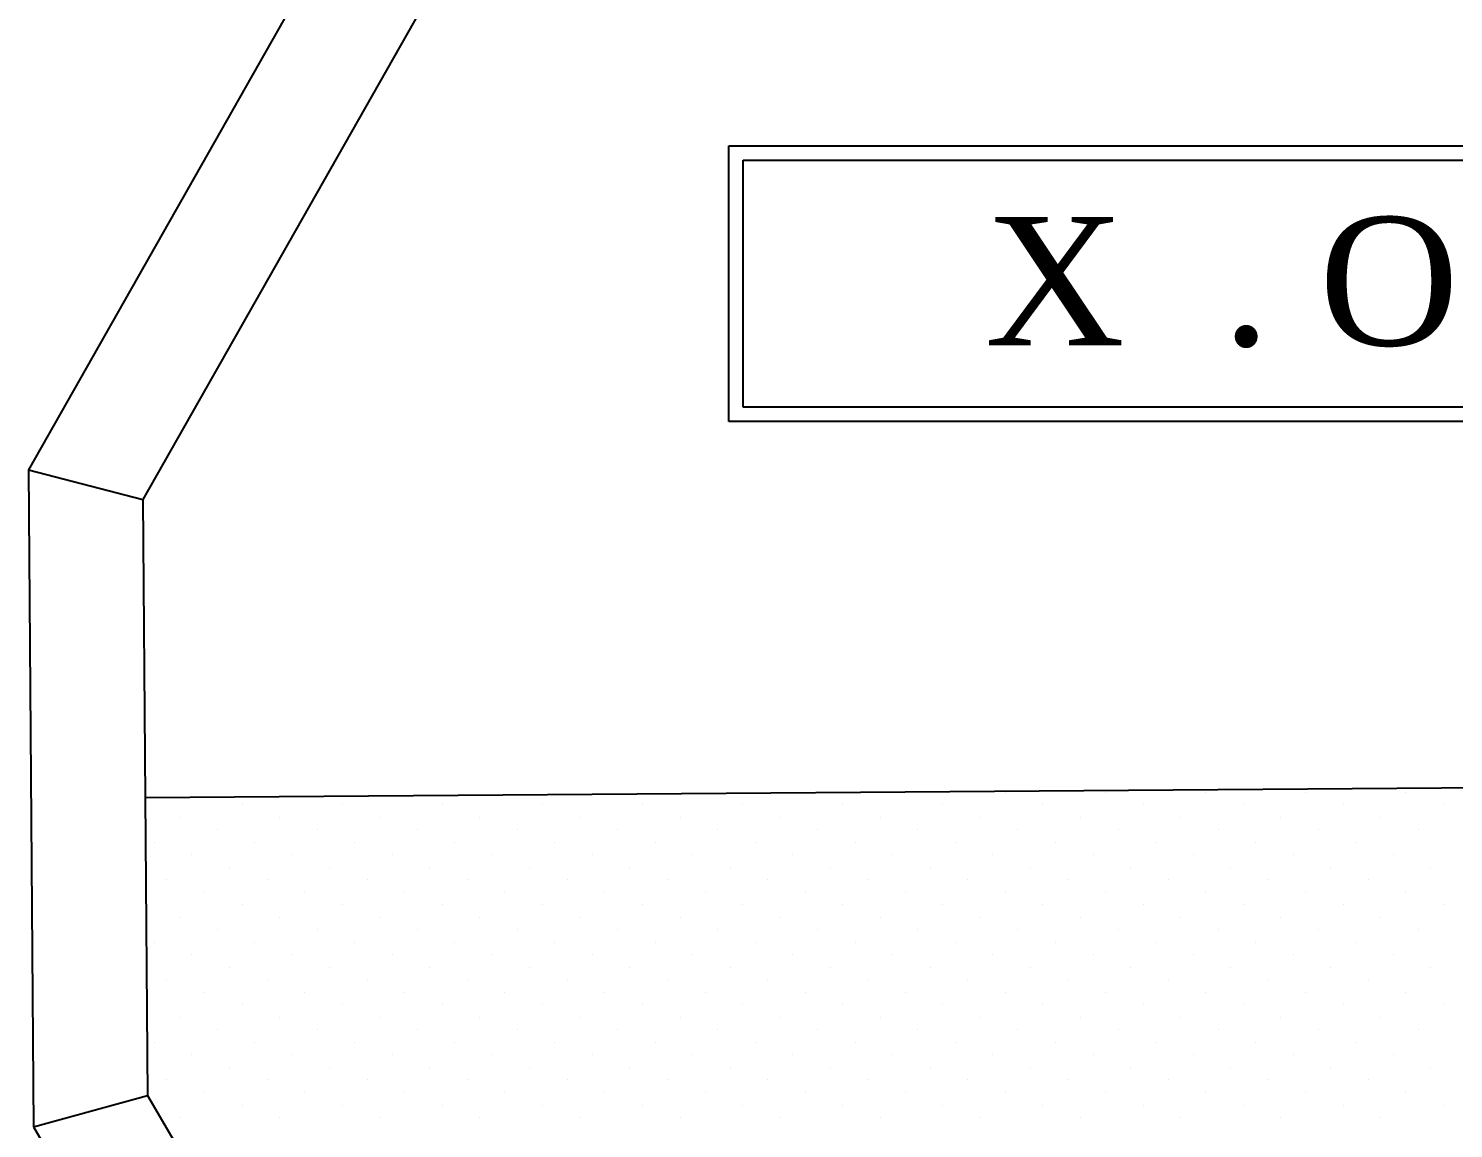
# Model space of a CAD drawing. Header units: millimetres. Extents: x 204800 to 233555, y -2285 to 8522.
# Drawn here: x 205993.6 to 206089.5, y 5922.7 to 5996.7 of the extents above; entities that cross this region are included whole.
import ezdxf

# ---------------------------------------------------------------- set-up
doc = ezdxf.new("R2010")
doc.units = ezdxf.units.MM
for name, color, linetype in [('中线', 90, 'Continuous'), ('家具内线', 8, 'Continuous'), ('家具外线', 4, 'Continuous')]:
    doc.layers.add(name, color=color, linetype=linetype)
doc.styles.add('STYLE6', font='dutcheb.ttf')

# ---------------------------------------------------------------- blocks, each defined once
blk = doc.blocks.new('MK-ZS-0300')
at = {"layer": '中线', "color": 251}
for p, q in [((68331.732, 5029.163, 1341.12), (68309.923, 4990.728, 1341.12)), ((68357.044, 4993.974, 1341.12), (68357.044, 5012.502, 1341.12)), ((68357.044, 5012.502, 1341.12), (68427.231, 5012.502, 1341.12)), ((68427.231, 4993.974, 1341.12), (68357.044, 4993.974, 1341.12)), ((68309.923, 4990.728, 1341.12), (68310.253, 4946.537, 1341.12)), ((68310.253, 4946.537, 1341.12), (68332.635, 4908.432, 1341.12))]:
    blk.add_line(p, q, dxfattribs=at)
at = {"layer": '家具内线', "color": 251, "ltscale": 500}
for p, q in [((68337.396, 5023.583, 1341.12), (68317.618, 4988.727, 1341.12)), ((68358.004, 4994.934, 1341.12), (68358.004, 5011.542, 1341.12)), ((68358.004, 5011.542, 1341.12), (68426.271, 5011.542, 1341.12)), ((68426.271, 4994.934, 1341.12), (68358.004, 4994.934, 1341.12)), ((68309.923, 4990.728, 1341.12), (68317.618, 4988.727, 1341.12)), ((68317.618, 4988.727, 1341.12), (68317.918, 4948.652, 1341.12)), ((68317.768, 4968.69, 1341.12), (68467.33, 4969.808, 1341.12)), ((68368.909, 4969.054, 1341.12), (68368.909, 4969.054, 1341.12)), ((68375.644, 4969.054, 1341.12), (68375.644, 4969.054, 1341.12)), ((68382.379, 4969.054, 1341.12), (68382.379, 4969.054, 1341.12)), ((68389.114, 4969.054, 1341.12), (68389.114, 4969.054, 1341.12)), ((68395.849, 4969.054, 1341.12), (68395.849, 4969.054, 1341.12)), ((68402.585, 4969.054, 1341.12), (68402.585, 4969.054, 1341.12)), ((68324.288, 4968.212, 1341.12), (68324.288, 4968.212, 1341.12)), ((68331.023, 4968.212, 1341.12), (68331.023, 4968.212, 1341.12)), ((68337.758, 4968.212, 1341.12), (68337.758, 4968.212, 1341.12)), ((68344.494, 4968.212, 1341.12), (68344.494, 4968.212, 1341.12)), ((68351.229, 4968.212, 1341.12), (68351.229, 4968.212, 1341.12)), ((68357.964, 4968.212, 1341.12), (68357.964, 4968.212, 1341.12)), ((68364.699, 4968.212, 1341.12), (68364.699, 4968.212, 1341.12)), ((68371.434, 4968.212, 1341.12), (68371.434, 4968.212, 1341.12)), ((68378.17, 4968.212, 1341.12), (68378.17, 4968.212, 1341.12)), ((68384.905, 4968.212, 1341.12), (68384.905, 4968.212, 1341.12)), ((68391.64, 4968.212, 1341.12), (68391.64, 4968.212, 1341.12)), ((68398.375, 4968.212, 1341.12), (68398.375, 4968.212, 1341.12)), ((68405.11, 4968.212, 1341.12), (68405.11, 4968.212, 1341.12)), ((68320.079, 4967.37, 1341.12), (68320.079, 4967.37, 1341.12)), ((68326.814, 4967.37, 1341.12), (68326.814, 4967.37, 1341.12)), ((68333.549, 4967.37, 1341.12), (68333.549, 4967.37, 1341.12)), ((68340.284, 4967.37, 1341.12), (68340.284, 4967.37, 1341.12)), ((68347.019, 4967.37, 1341.12), (68347.019, 4967.37, 1341.12)), ((68353.754, 4967.37, 1341.12), (68353.754, 4967.37, 1341.12)), ((68360.49, 4967.37, 1341.12), (68360.49, 4967.37, 1341.12)), ((68367.225, 4967.37, 1341.12), (68367.225, 4967.37, 1341.12)), ((68373.96, 4967.37, 1341.12), (68373.96, 4967.37, 1341.12)), ((68380.695, 4967.37, 1341.12), (68380.695, 4967.37, 1341.12)), ((68387.43, 4967.37, 1341.12), (68387.43, 4967.37, 1341.12)), ((68394.166, 4967.37, 1341.12), (68394.166, 4967.37, 1341.12)), ((68400.901, 4967.37, 1341.12), (68400.901, 4967.37, 1341.12)), ((68322.604, 4966.528, 1341.12), (68322.604, 4966.528, 1341.12)), ((68329.339, 4966.528, 1341.12), (68329.339, 4966.528, 1341.12)), ((68336.075, 4966.528, 1341.12), (68336.075, 4966.528, 1341.12)), ((68342.81, 4966.528, 1341.12), (68342.81, 4966.528, 1341.12)), ((68349.545, 4966.528, 1341.12), (68349.545, 4966.528, 1341.12)), ((68356.28, 4966.528, 1341.12), (68356.28, 4966.528, 1341.12)), ((68363.015, 4966.528, 1341.12), (68363.015, 4966.528, 1341.12)), ((68369.751, 4966.528, 1341.12), (68369.751, 4966.528, 1341.12)), ((68376.486, 4966.528, 1341.12), (68376.486, 4966.528, 1341.12)), ((68383.221, 4966.528, 1341.12), (68383.221, 4966.528, 1341.12)), ((68389.956, 4966.528, 1341.12), (68389.956, 4966.528, 1341.12)), ((68396.691, 4966.528, 1341.12), (68396.691, 4966.528, 1341.12)), ((68403.427, 4966.528, 1341.12), (68403.427, 4966.528, 1341.12)), ((68318.395, 4965.686, 1341.12), (68318.395, 4965.686, 1341.12)), ((68325.13, 4965.686, 1341.12), (68325.13, 4965.686, 1341.12)), ((68331.865, 4965.686, 1341.12), (68331.865, 4965.686, 1341.12)), ((68338.6, 4965.686, 1341.12), (68338.6, 4965.686, 1341.12)), ((68345.335, 4965.686, 1341.12), (68345.335, 4965.686, 1341.12)), ((68352.071, 4965.686, 1341.12), (68352.071, 4965.686, 1341.12)), ((68358.806, 4965.686, 1341.12), (68358.806, 4965.686, 1341.12)), ((68365.541, 4965.686, 1341.12), (68365.541, 4965.686, 1341.12)), ((68372.276, 4965.686, 1341.12), (68372.276, 4965.686, 1341.12)), ((68379.011, 4965.686, 1341.12), (68379.011, 4965.686, 1341.12)), ((68385.747, 4965.686, 1341.12), (68385.747, 4965.686, 1341.12)), ((68392.482, 4965.686, 1341.12), (68392.482, 4965.686, 1341.12)), ((68399.217, 4965.686, 1341.12), (68399.217, 4965.686, 1341.12)), ((68320.92, 4964.844, 1341.12), (68320.92, 4964.844, 1341.12)), ((68323.446, 4964.002, 1341.12), (68323.446, 4964.002, 1341.12)), ((68327.656, 4964.844, 1341.12), (68327.656, 4964.844, 1341.12)), ((68330.181, 4964.002, 1341.12), (68330.181, 4964.002, 1341.12)), ((68334.391, 4964.844, 1341.12), (68334.391, 4964.844, 1341.12)), ((68336.916, 4964.002, 1341.12), (68336.916, 4964.002, 1341.12)), ((68341.126, 4964.844, 1341.12), (68341.126, 4964.844, 1341.12)), ((68343.652, 4964.002, 1341.12), (68343.652, 4964.002, 1341.12)), ((68347.861, 4964.844, 1341.12), (68347.861, 4964.844, 1341.12)), ((68350.387, 4964.002, 1341.12), (68350.387, 4964.002, 1341.12)), ((68354.596, 4964.844, 1341.12), (68354.596, 4964.844, 1341.12)), ((68357.122, 4964.002, 1341.12), (68357.122, 4964.002, 1341.12)), ((68361.332, 4964.844, 1341.12), (68361.332, 4964.844, 1341.12)), ((68363.857, 4964.002, 1341.12), (68363.857, 4964.002, 1341.12)), ((68368.067, 4964.844, 1341.12), (68368.067, 4964.844, 1341.12)), ((68370.592, 4964.002, 1341.12), (68370.592, 4964.002, 1341.12)), ((68374.802, 4964.844, 1341.12), (68374.802, 4964.844, 1341.12)), ((68377.328, 4964.002, 1341.12), (68377.328, 4964.002, 1341.12)), ((68381.537, 4964.844, 1341.12), (68381.537, 4964.844, 1341.12)), ((68384.063, 4964.002, 1341.12), (68384.063, 4964.002, 1341.12)), ((68388.272, 4964.844, 1341.12), (68388.272, 4964.844, 1341.12)), ((68390.798, 4964.002, 1341.12), (68390.798, 4964.002, 1341.12)), ((68395.008, 4964.844, 1341.12), (68395.008, 4964.844, 1341.12)), ((68397.533, 4964.002, 1341.12), (68397.533, 4964.002, 1341.12)), ((68401.743, 4964.844, 1341.12), (68401.743, 4964.844, 1341.12)), ((68404.268, 4964.002, 1341.12), (68404.268, 4964.002, 1341.12)), ((68319.237, 4963.16, 1341.12), (68319.237, 4963.16, 1341.12)), ((68325.972, 4963.16, 1341.12), (68325.972, 4963.16, 1341.12)), ((68332.707, 4963.16, 1341.12), (68332.707, 4963.16, 1341.12)), ((68339.442, 4963.16, 1341.12), (68339.442, 4963.16, 1341.12)), ((68346.177, 4963.16, 1341.12), (68346.177, 4963.16, 1341.12)), ((68352.913, 4963.16, 1341.12), (68352.913, 4963.16, 1341.12)), ((68359.648, 4963.16, 1341.12), (68359.648, 4963.16, 1341.12)), ((68366.383, 4963.16, 1341.12), (68366.383, 4963.16, 1341.12)), ((68373.118, 4963.16, 1341.12), (68373.118, 4963.16, 1341.12)), ((68379.853, 4963.16, 1341.12), (68379.853, 4963.16, 1341.12)), ((68386.589, 4963.16, 1341.12), (68386.589, 4963.16, 1341.12)), ((68393.324, 4963.16, 1341.12), (68393.324, 4963.16, 1341.12)), ((68400.059, 4963.16, 1341.12), (68400.059, 4963.16, 1341.12)), ((68321.762, 4962.318, 1341.12), (68321.762, 4962.318, 1341.12)), ((68328.497, 4962.318, 1341.12), (68328.497, 4962.318, 1341.12)), ((68335.233, 4962.318, 1341.12), (68335.233, 4962.318, 1341.12)), ((68341.968, 4962.318, 1341.12), (68341.968, 4962.318, 1341.12)), ((68348.703, 4962.318, 1341.12), (68348.703, 4962.318, 1341.12)), ((68355.438, 4962.318, 1341.12), (68355.438, 4962.318, 1341.12)), ((68362.173, 4962.318, 1341.12), (68362.173, 4962.318, 1341.12)), ((68368.909, 4962.318, 1341.12), (68368.909, 4962.318, 1341.12)), ((68375.644, 4962.318, 1341.12), (68375.644, 4962.318, 1341.12)), ((68382.379, 4962.318, 1341.12), (68382.379, 4962.318, 1341.12)), ((68389.114, 4962.318, 1341.12), (68389.114, 4962.318, 1341.12)), ((68395.849, 4962.318, 1341.12), (68395.849, 4962.318, 1341.12)), ((68402.585, 4962.318, 1341.12), (68402.585, 4962.318, 1341.12)), ((68324.288, 4961.476, 1341.12), (68324.288, 4961.476, 1341.12)), ((68331.023, 4961.476, 1341.12), (68331.023, 4961.476, 1341.12)), ((68337.758, 4961.476, 1341.12), (68337.758, 4961.476, 1341.12)), ((68344.494, 4961.476, 1341.12), (68344.494, 4961.476, 1341.12)), ((68351.229, 4961.476, 1341.12), (68351.229, 4961.476, 1341.12)), ((68357.964, 4961.476, 1341.12), (68357.964, 4961.476, 1341.12)), ((68364.699, 4961.476, 1341.12), (68364.699, 4961.476, 1341.12)), ((68371.434, 4961.476, 1341.12), (68371.434, 4961.476, 1341.12)), ((68378.17, 4961.476, 1341.12), (68378.17, 4961.476, 1341.12)), ((68384.905, 4961.476, 1341.12), (68384.905, 4961.476, 1341.12)), ((68391.64, 4961.476, 1341.12), (68391.64, 4961.476, 1341.12)), ((68398.375, 4961.476, 1341.12), (68398.375, 4961.476, 1341.12)), ((68405.11, 4961.476, 1341.12), (68405.11, 4961.476, 1341.12)), ((68320.079, 4960.635, 1341.12), (68320.079, 4960.635, 1341.12)), ((68326.814, 4960.635, 1341.12), (68326.814, 4960.635, 1341.12)), ((68333.549, 4960.635, 1341.12), (68333.549, 4960.635, 1341.12)), ((68340.284, 4960.635, 1341.12), (68340.284, 4960.635, 1341.12)), ((68347.019, 4960.635, 1341.12), (68347.019, 4960.635, 1341.12)), ((68353.754, 4960.635, 1341.12), (68353.754, 4960.635, 1341.12)), ((68360.49, 4960.635, 1341.12), (68360.49, 4960.635, 1341.12)), ((68367.225, 4960.635, 1341.12), (68367.225, 4960.635, 1341.12)), ((68373.96, 4960.635, 1341.12), (68373.96, 4960.635, 1341.12)), ((68380.695, 4960.635, 1341.12), (68380.695, 4960.635, 1341.12)), ((68387.43, 4960.635, 1341.12), (68387.43, 4960.635, 1341.12)), ((68394.166, 4960.635, 1341.12), (68394.166, 4960.635, 1341.12)), ((68400.901, 4960.635, 1341.12), (68400.901, 4960.635, 1341.12)), ((68322.604, 4959.793, 1341.12), (68322.604, 4959.793, 1341.12)), ((68329.339, 4959.793, 1341.12), (68329.339, 4959.793, 1341.12)), ((68336.075, 4959.793, 1341.12), (68336.075, 4959.793, 1341.12)), ((68342.81, 4959.793, 1341.12), (68342.81, 4959.793, 1341.12)), ((68349.545, 4959.793, 1341.12), (68349.545, 4959.793, 1341.12)), ((68356.28, 4959.793, 1341.12), (68356.28, 4959.793, 1341.12)), ((68363.015, 4959.793, 1341.12), (68363.015, 4959.793, 1341.12)), ((68369.751, 4959.793, 1341.12), (68369.751, 4959.793, 1341.12)), ((68376.486, 4959.793, 1341.12), (68376.486, 4959.793, 1341.12)), ((68383.221, 4959.793, 1341.12), (68383.221, 4959.793, 1341.12)), ((68389.956, 4959.793, 1341.12), (68389.956, 4959.793, 1341.12)), ((68396.691, 4959.793, 1341.12), (68396.691, 4959.793, 1341.12)), ((68403.427, 4959.793, 1341.12), (68403.427, 4959.793, 1341.12)), ((68318.395, 4958.951, 1341.12), (68318.395, 4958.951, 1341.12)), ((68325.13, 4958.951, 1341.12), (68325.13, 4958.951, 1341.12)), ((68331.865, 4958.951, 1341.12), (68331.865, 4958.951, 1341.12)), ((68338.6, 4958.951, 1341.12), (68338.6, 4958.951, 1341.12)), ((68345.335, 4958.951, 1341.12), (68345.335, 4958.951, 1341.12)), ((68352.071, 4958.951, 1341.12), (68352.071, 4958.951, 1341.12)), ((68358.806, 4958.951, 1341.12), (68358.806, 4958.951, 1341.12)), ((68365.541, 4958.951, 1341.12), (68365.541, 4958.951, 1341.12)), ((68372.276, 4958.951, 1341.12), (68372.276, 4958.951, 1341.12)), ((68379.011, 4958.951, 1341.12), (68379.011, 4958.951, 1341.12)), ((68385.747, 4958.951, 1341.12), (68385.747, 4958.951, 1341.12)), ((68392.482, 4958.951, 1341.12), (68392.482, 4958.951, 1341.12)), ((68399.217, 4958.951, 1341.12), (68399.217, 4958.951, 1341.12)), ((68320.92, 4958.109, 1341.12), (68320.92, 4958.109, 1341.12)), ((68323.446, 4957.267, 1341.12), (68323.446, 4957.267, 1341.12)), ((68327.656, 4958.109, 1341.12), (68327.656, 4958.109, 1341.12)), ((68330.181, 4957.267, 1341.12), (68330.181, 4957.267, 1341.12)), ((68334.391, 4958.109, 1341.12), (68334.391, 4958.109, 1341.12)), ((68336.916, 4957.267, 1341.12), (68336.916, 4957.267, 1341.12)), ((68341.126, 4958.109, 1341.12), (68341.126, 4958.109, 1341.12)), ((68343.652, 4957.267, 1341.12), (68343.652, 4957.267, 1341.12)), ((68347.861, 4958.109, 1341.12), (68347.861, 4958.109, 1341.12)), ((68350.387, 4957.267, 1341.12), (68350.387, 4957.267, 1341.12)), ((68354.596, 4958.109, 1341.12), (68354.596, 4958.109, 1341.12)), ((68357.122, 4957.267, 1341.12), (68357.122, 4957.267, 1341.12)), ((68361.332, 4958.109, 1341.12), (68361.332, 4958.109, 1341.12)), ((68363.857, 4957.267, 1341.12), (68363.857, 4957.267, 1341.12)), ((68368.067, 4958.109, 1341.12), (68368.067, 4958.109, 1341.12)), ((68370.592, 4957.267, 1341.12), (68370.592, 4957.267, 1341.12)), ((68374.802, 4958.109, 1341.12), (68374.802, 4958.109, 1341.12)), ((68377.328, 4957.267, 1341.12), (68377.328, 4957.267, 1341.12)), ((68381.537, 4958.109, 1341.12), (68381.537, 4958.109, 1341.12)), ((68384.063, 4957.267, 1341.12), (68384.063, 4957.267, 1341.12)), ((68388.272, 4958.109, 1341.12), (68388.272, 4958.109, 1341.12)), ((68390.798, 4957.267, 1341.12), (68390.798, 4957.267, 1341.12)), ((68395.008, 4958.109, 1341.12), (68395.008, 4958.109, 1341.12)), ((68397.533, 4957.267, 1341.12), (68397.533, 4957.267, 1341.12)), ((68401.743, 4958.109, 1341.12), (68401.743, 4958.109, 1341.12)), ((68404.268, 4957.267, 1341.12), (68404.268, 4957.267, 1341.12)), ((68319.237, 4956.425, 1341.12), (68319.237, 4956.425, 1341.12)), ((68325.972, 4956.425, 1341.12), (68325.972, 4956.425, 1341.12)), ((68332.707, 4956.425, 1341.12), (68332.707, 4956.425, 1341.12)), ((68339.442, 4956.425, 1341.12), (68339.442, 4956.425, 1341.12)), ((68346.177, 4956.425, 1341.12), (68346.177, 4956.425, 1341.12)), ((68352.913, 4956.425, 1341.12), (68352.913, 4956.425, 1341.12)), ((68359.648, 4956.425, 1341.12), (68359.648, 4956.425, 1341.12)), ((68366.383, 4956.425, 1341.12), (68366.383, 4956.425, 1341.12)), ((68373.118, 4956.425, 1341.12), (68373.118, 4956.425, 1341.12)), ((68379.853, 4956.425, 1341.12), (68379.853, 4956.425, 1341.12)), ((68386.589, 4956.425, 1341.12), (68386.589, 4956.425, 1341.12)), ((68393.324, 4956.425, 1341.12), (68393.324, 4956.425, 1341.12)), ((68400.059, 4956.425, 1341.12), (68400.059, 4956.425, 1341.12)), ((68321.762, 4955.583, 1341.12), (68321.762, 4955.583, 1341.12)), ((68328.497, 4955.583, 1341.12), (68328.497, 4955.583, 1341.12)), ((68335.233, 4955.583, 1341.12), (68335.233, 4955.583, 1341.12)), ((68341.968, 4955.583, 1341.12), (68341.968, 4955.583, 1341.12)), ((68348.703, 4955.583, 1341.12), (68348.703, 4955.583, 1341.12)), ((68355.438, 4955.583, 1341.12), (68355.438, 4955.583, 1341.12)), ((68362.173, 4955.583, 1341.12), (68362.173, 4955.583, 1341.12)), ((68368.909, 4955.583, 1341.12), (68368.909, 4955.583, 1341.12)), ((68375.644, 4955.583, 1341.12), (68375.644, 4955.583, 1341.12)), ((68382.379, 4955.583, 1341.12), (68382.379, 4955.583, 1341.12)), ((68389.114, 4955.583, 1341.12), (68389.114, 4955.583, 1341.12)), ((68395.849, 4955.583, 1341.12), (68395.849, 4955.583, 1341.12)), ((68402.585, 4955.583, 1341.12), (68402.585, 4955.583, 1341.12)), ((68324.288, 4954.741, 1341.12), (68324.288, 4954.741, 1341.12)), ((68331.023, 4954.741, 1341.12), (68331.023, 4954.741, 1341.12)), ((68337.758, 4954.741, 1341.12), (68337.758, 4954.741, 1341.12)), ((68344.494, 4954.741, 1341.12), (68344.494, 4954.741, 1341.12)), ((68351.229, 4954.741, 1341.12), (68351.229, 4954.741, 1341.12)), ((68357.964, 4954.741, 1341.12), (68357.964, 4954.741, 1341.12)), ((68364.699, 4954.741, 1341.12), (68364.699, 4954.741, 1341.12)), ((68371.434, 4954.741, 1341.12), (68371.434, 4954.741, 1341.12)), ((68378.17, 4954.741, 1341.12), (68378.17, 4954.741, 1341.12)), ((68384.905, 4954.741, 1341.12), (68384.905, 4954.741, 1341.12)), ((68391.64, 4954.741, 1341.12), (68391.64, 4954.741, 1341.12)), ((68398.375, 4954.741, 1341.12), (68398.375, 4954.741, 1341.12)), ((68405.11, 4954.741, 1341.12), (68405.11, 4954.741, 1341.12)), ((68320.079, 4953.899, 1341.12), (68320.079, 4953.899, 1341.12)), ((68326.814, 4953.899, 1341.12), (68326.814, 4953.899, 1341.12)), ((68333.549, 4953.899, 1341.12), (68333.549, 4953.899, 1341.12)), ((68340.284, 4953.899, 1341.12), (68340.284, 4953.899, 1341.12)), ((68347.019, 4953.899, 1341.12), (68347.019, 4953.899, 1341.12)), ((68353.754, 4953.899, 1341.12), (68353.754, 4953.899, 1341.12)), ((68360.49, 4953.899, 1341.12), (68360.49, 4953.899, 1341.12)), ((68367.225, 4953.899, 1341.12), (68367.225, 4953.899, 1341.12)), ((68373.96, 4953.899, 1341.12), (68373.96, 4953.899, 1341.12)), ((68380.695, 4953.899, 1341.12), (68380.695, 4953.899, 1341.12)), ((68387.43, 4953.899, 1341.12), (68387.43, 4953.899, 1341.12)), ((68394.166, 4953.899, 1341.12), (68394.166, 4953.899, 1341.12)), ((68400.901, 4953.899, 1341.12), (68400.901, 4953.899, 1341.12)), ((68322.604, 4953.057, 1341.12), (68322.604, 4953.057, 1341.12)), ((68329.339, 4953.057, 1341.12), (68329.339, 4953.057, 1341.12)), ((68336.075, 4953.057, 1341.12), (68336.075, 4953.057, 1341.12)), ((68342.81, 4953.057, 1341.12), (68342.81, 4953.057, 1341.12)), ((68349.545, 4953.057, 1341.12), (68349.545, 4953.057, 1341.12)), ((68356.28, 4953.057, 1341.12), (68356.28, 4953.057, 1341.12)), ((68363.015, 4953.057, 1341.12), (68363.015, 4953.057, 1341.12)), ((68369.751, 4953.057, 1341.12), (68369.751, 4953.057, 1341.12)), ((68376.486, 4953.057, 1341.12), (68376.486, 4953.057, 1341.12)), ((68383.221, 4953.057, 1341.12), (68383.221, 4953.057, 1341.12)), ((68389.956, 4953.057, 1341.12), (68389.956, 4953.057, 1341.12)), ((68396.691, 4953.057, 1341.12), (68396.691, 4953.057, 1341.12)), ((68403.427, 4953.057, 1341.12), (68403.427, 4953.057, 1341.12)), ((68318.395, 4952.216, 1341.12), (68318.395, 4952.216, 1341.12)), ((68325.13, 4952.216, 1341.12), (68325.13, 4952.216, 1341.12)), ((68331.865, 4952.216, 1341.12), (68331.865, 4952.216, 1341.12)), ((68338.6, 4952.216, 1341.12), (68338.6, 4952.216, 1341.12)), ((68345.335, 4952.216, 1341.12), (68345.335, 4952.216, 1341.12)), ((68352.071, 4952.216, 1341.12), (68352.071, 4952.216, 1341.12)), ((68358.806, 4952.216, 1341.12), (68358.806, 4952.216, 1341.12)), ((68365.541, 4952.216, 1341.12), (68365.541, 4952.216, 1341.12)), ((68372.276, 4952.216, 1341.12), (68372.276, 4952.216, 1341.12)), ((68379.011, 4952.216, 1341.12), (68379.011, 4952.216, 1341.12)), ((68385.747, 4952.216, 1341.12), (68385.747, 4952.216, 1341.12)), ((68392.482, 4952.216, 1341.12), (68392.482, 4952.216, 1341.12)), ((68399.217, 4952.216, 1341.12), (68399.217, 4952.216, 1341.12)), ((68320.92, 4951.374, 1341.12), (68320.92, 4951.374, 1341.12)), ((68323.446, 4950.532, 1341.12), (68323.446, 4950.532, 1341.12)), ((68327.656, 4951.374, 1341.12), (68327.656, 4951.374, 1341.12)), ((68330.181, 4950.532, 1341.12), (68330.181, 4950.532, 1341.12)), ((68334.391, 4951.374, 1341.12), (68334.391, 4951.374, 1341.12)), ((68336.916, 4950.532, 1341.12), (68336.916, 4950.532, 1341.12)), ((68341.126, 4951.374, 1341.12), (68341.126, 4951.374, 1341.12)), ((68343.652, 4950.532, 1341.12), (68343.652, 4950.532, 1341.12)), ((68347.861, 4951.374, 1341.12), (68347.861, 4951.374, 1341.12)), ((68350.387, 4950.532, 1341.12), (68350.387, 4950.532, 1341.12)), ((68354.596, 4951.374, 1341.12), (68354.596, 4951.374, 1341.12)), ((68357.122, 4950.532, 1341.12), (68357.122, 4950.532, 1341.12)), ((68361.332, 4951.374, 1341.12), (68361.332, 4951.374, 1341.12)), ((68363.857, 4950.532, 1341.12), (68363.857, 4950.532, 1341.12)), ((68368.067, 4951.374, 1341.12), (68368.067, 4951.374, 1341.12)), ((68370.592, 4950.532, 1341.12), (68370.592, 4950.532, 1341.12)), ((68374.802, 4951.374, 1341.12), (68374.802, 4951.374, 1341.12)), ((68377.328, 4950.532, 1341.12), (68377.328, 4950.532, 1341.12)), ((68381.537, 4951.374, 1341.12), (68381.537, 4951.374, 1341.12)), ((68384.063, 4950.532, 1341.12), (68384.063, 4950.532, 1341.12)), ((68388.272, 4951.374, 1341.12), (68388.272, 4951.374, 1341.12)), ((68390.798, 4950.532, 1341.12), (68390.798, 4950.532, 1341.12)), ((68395.008, 4951.374, 1341.12), (68395.008, 4951.374, 1341.12)), ((68397.533, 4950.532, 1341.12), (68397.533, 4950.532, 1341.12)), ((68401.743, 4951.374, 1341.12), (68401.743, 4951.374, 1341.12)), ((68404.268, 4950.532, 1341.12), (68404.268, 4950.532, 1341.12)), ((68319.237, 4949.69, 1341.12), (68319.237, 4949.69, 1341.12)), ((68325.972, 4949.69, 1341.12), (68325.972, 4949.69, 1341.12)), ((68332.707, 4949.69, 1341.12), (68332.707, 4949.69, 1341.12)), ((68339.442, 4949.69, 1341.12), (68339.442, 4949.69, 1341.12)), ((68346.177, 4949.69, 1341.12), (68346.177, 4949.69, 1341.12)), ((68352.913, 4949.69, 1341.12), (68352.913, 4949.69, 1341.12)), ((68359.648, 4949.69, 1341.12), (68359.648, 4949.69, 1341.12)), ((68366.383, 4949.69, 1341.12), (68366.383, 4949.69, 1341.12)), ((68373.118, 4949.69, 1341.12), (68373.118, 4949.69, 1341.12)), ((68379.853, 4949.69, 1341.12), (68379.853, 4949.69, 1341.12)), ((68386.589, 4949.69, 1341.12), (68386.589, 4949.69, 1341.12)), ((68393.324, 4949.69, 1341.12), (68393.324, 4949.69, 1341.12)), ((68400.059, 4949.69, 1341.12), (68400.059, 4949.69, 1341.12)), ((68310.253, 4946.537, 1341.12), (68317.918, 4948.652, 1341.12)), ((68317.918, 4948.652, 1341.12), (68338.215, 4914.096, 1341.12)), ((68321.762, 4948.848, 1341.12), (68321.762, 4948.848, 1341.12)), ((68328.497, 4948.848, 1341.12), (68328.497, 4948.848, 1341.12)), ((68335.233, 4948.848, 1341.12), (68335.233, 4948.848, 1341.12)), ((68341.968, 4948.848, 1341.12), (68341.968, 4948.848, 1341.12)), ((68348.703, 4948.848, 1341.12), (68348.703, 4948.848, 1341.12)), ((68355.438, 4948.848, 1341.12), (68355.438, 4948.848, 1341.12)), ((68362.173, 4948.848, 1341.12), (68362.173, 4948.848, 1341.12)), ((68368.909, 4948.848, 1341.12), (68368.909, 4948.848, 1341.12)), ((68375.644, 4948.848, 1341.12), (68375.644, 4948.848, 1341.12)), ((68382.379, 4948.848, 1341.12), (68382.379, 4948.848, 1341.12)), ((68389.114, 4948.848, 1341.12), (68389.114, 4948.848, 1341.12)), ((68395.849, 4948.848, 1341.12), (68395.849, 4948.848, 1341.12)), ((68402.585, 4948.848, 1341.12), (68402.585, 4948.848, 1341.12)), ((68324.288, 4948.006, 1341.12), (68324.288, 4948.006, 1341.12)), ((68331.023, 4948.006, 1341.12), (68331.023, 4948.006, 1341.12)), ((68337.758, 4948.006, 1341.12), (68337.758, 4948.006, 1341.12)), ((68344.494, 4948.006, 1341.12), (68344.494, 4948.006, 1341.12)), ((68351.229, 4948.006, 1341.12), (68351.229, 4948.006, 1341.12)), ((68357.964, 4948.006, 1341.12), (68357.964, 4948.006, 1341.12)), ((68364.699, 4948.006, 1341.12), (68364.699, 4948.006, 1341.12)), ((68371.434, 4948.006, 1341.12), (68371.434, 4948.006, 1341.12)), ((68378.17, 4948.006, 1341.12), (68378.17, 4948.006, 1341.12)), ((68384.905, 4948.006, 1341.12), (68384.905, 4948.006, 1341.12)), ((68391.64, 4948.006, 1341.12), (68391.64, 4948.006, 1341.12)), ((68398.375, 4948.006, 1341.12), (68398.375, 4948.006, 1341.12)), ((68405.11, 4948.006, 1341.12), (68405.11, 4948.006, 1341.12)), ((68320.079, 4947.164, 1341.12), (68320.079, 4947.164, 1341.12)), ((68326.814, 4947.164, 1341.12), (68326.814, 4947.164, 1341.12)), ((68333.549, 4947.164, 1341.12), (68333.549, 4947.164, 1341.12)), ((68340.284, 4947.164, 1341.12), (68340.284, 4947.164, 1341.12)), ((68347.019, 4947.164, 1341.12), (68347.019, 4947.164, 1341.12)), ((68353.754, 4947.164, 1341.12), (68353.754, 4947.164, 1341.12)), ((68360.49, 4947.164, 1341.12), (68360.49, 4947.164, 1341.12)), ((68367.225, 4947.164, 1341.12), (68367.225, 4947.164, 1341.12)), ((68373.96, 4947.164, 1341.12), (68373.96, 4947.164, 1341.12)), ((68380.695, 4947.164, 1341.12), (68380.695, 4947.164, 1341.12)), ((68387.43, 4947.164, 1341.12), (68387.43, 4947.164, 1341.12)), ((68394.166, 4947.164, 1341.12), (68394.166, 4947.164, 1341.12)), ((68400.901, 4947.164, 1341.12), (68400.901, 4947.164, 1341.12))]:
    blk.add_line(p, q, dxfattribs=at)
at = {"layer": '家具内线', "color": 251, "ltscale": 500, "style": 'STYLE6'}
blk.add_text('X  . O', height=8.64, dxfattribs=at).set_placement((68374.26, 4999.088, 1341.12))

msp = doc.modelspace()

# ---------------------------------------------------------------- block references
at = {"layer": '家具外线'}
msp.add_blockref('MK-ZS-0300', (137683.681, 976.31, -1341.12), dxfattribs=at)

doc.saveas('drawing.dxf')
